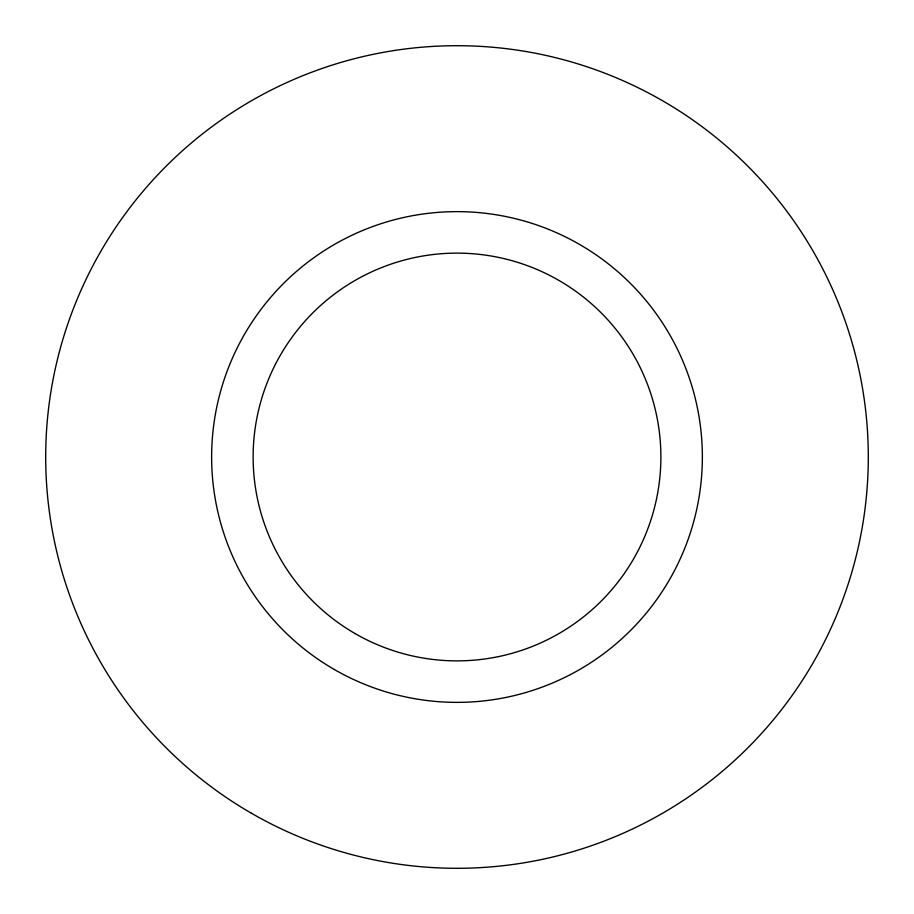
<?xml version="1.0" encoding="UTF-8"?>
<svg xmlns="http://www.w3.org/2000/svg" width="914" height="914" viewBox="0 0 914 914"><rect width="100%" height="100%" fill="white"/><g stroke="black" fill="none" stroke-linecap="round" stroke-linejoin="round"><path stroke-width="1.37" d="M251.35 813.197A411.3 411.3 0 0 0 868.3 457A411.3 411.3 0 0 0 251.35 100.803A411.3 411.3 0 0 0 251.35 813.197M355.066 633.562A203.879 203.879 0 0 0 660.879 457A203.879 203.879 0 0 0 355.066 280.438A203.879 203.879 0 0 0 355.066 633.562M334.318 669.494A245.363 245.363 0 0 0 702.363 457A245.363 245.363 0 0 0 334.318 244.506A245.363 245.363 0 0 0 334.318 669.494"/></g></svg>
